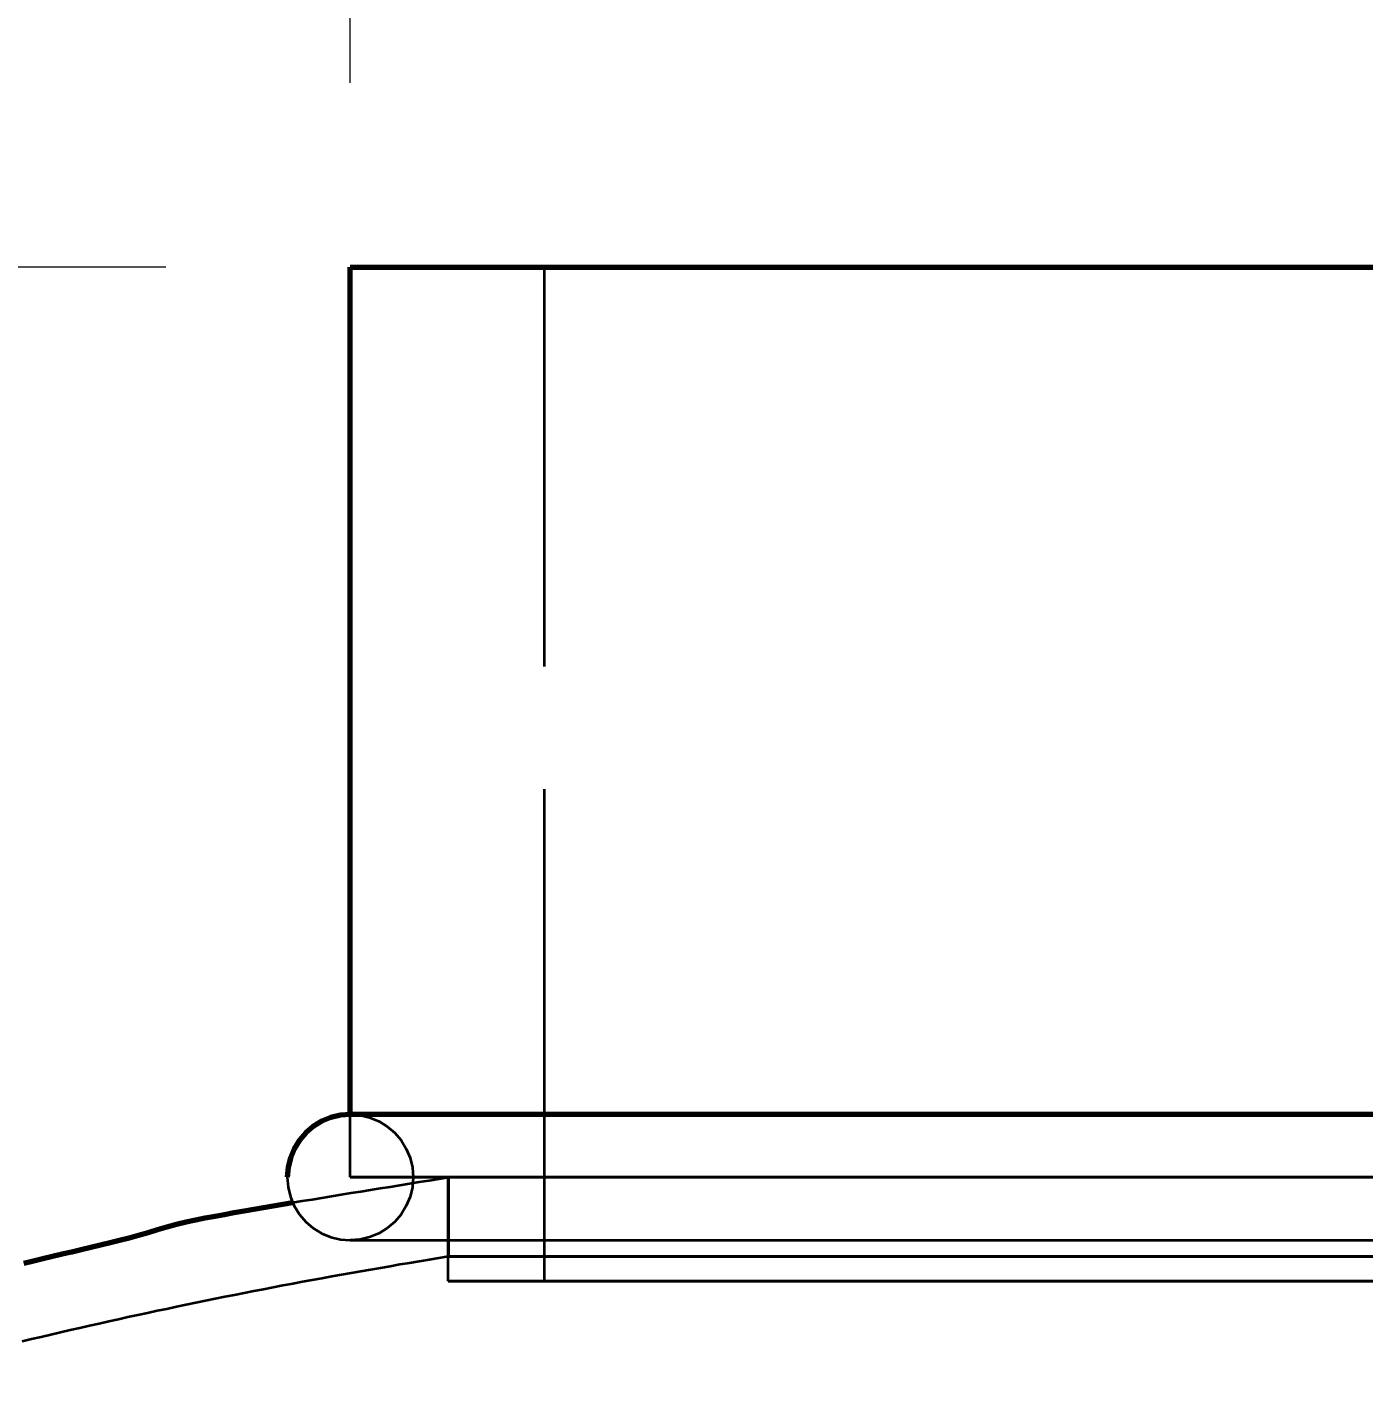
# Model space of a CAD drawing. Header units: millimetres. Extents: x 0 to 1554, y 0 to 420.
# Drawn here: x 108.82 to 119.73, y 324.24 to 335.34 of the extents above; entities that cross this region are included whole.
import ezdxf

# ---------------------------------------------------------------- set-up
doc = ezdxf.new("R2010")
doc.units = ezdxf.units.MM
doc.linetypes.add('IRAM-E-TRAZOS', pattern=[5, 4, -1])
for name, color, linetype, lineweight in [('01-VISIBLE', 7, 'CONTINUOUS', 70), ('02-OCULTA', 4, 'IRAM-E-TRAZOS', 35), ('04-COTA', 3, 'CONTINUOUS', 18)]:
    doc.layers.add(name, color=color, linetype=linetype, lineweight=lineweight)
doc.styles.add('ISO3098', font='isocpeur.ttf')
doc.dimstyles.new('FLAMA-IRAM', dxfattribs={"dimtxt": 3.5, "dimasz": 3.5, "dimexe": 2, "dimexo": 1.5, "dimgap": 1, "dimtad": 1, "dimdec": 1, "dimtxsty": 'ISO3098', "dimblk": 'IRAM_FLECHA', "dimblk1": 'IRAM_FLECHA', "dimblk2": 'IRAM_FLECHA', "dimcen": 2.5, "dimclrd": 256, "dimclre": 256, "dimclrt": 256, "dimazin": 3, "dimtfac": 1, "dimtmove": 0, "dimatfit": 3, "dimlwd": 18, "dimlwe": 18})

# ---------------------------------------------------------------- blocks, each defined once
blk = doc.blocks.new('IRAM_FLECHA')
blk.add_solid([(0, 0), (-1, 0.125), (-1, -0.125)])

msp = doc.modelspace()

# ---------------------------------------------------------------- linework, layer by layer
at = {"layer": '01-VISIBLE'}
msp.add_line((111.45, 326.499), (111.45, 333.387), dxfattribs=at)
for points in [[(111.45, 333.387), (111.53, 333.387), (111.61, 333.387), (111.69, 333.387), (111.77, 333.387), (111.85, 333.387), (111.93, 333.387), (112.01, 333.387), (112.09, 333.387), (112.17, 333.387), (112.25, 333.387), (112.33, 333.387), (112.41, 333.387), (112.49, 333.387), (112.57, 333.387), (112.65, 333.387), (112.73, 333.387), (112.81, 333.387), (112.89, 333.387), (112.97, 333.387), (113.05, 333.387), (113.13, 333.387), (113.21, 333.387), (113.29, 333.387), (113.37, 333.387), (113.45, 333.387), (113.53, 333.387), (113.61, 333.387), (113.69, 333.387), (113.77, 333.387), (113.85, 333.387), (113.93, 333.387), (114.01, 333.387), (114.09, 333.387), (114.17, 333.387), (114.25, 333.387), (114.33, 333.387), (114.41, 333.387), (114.49, 333.387), (114.57, 333.387), (114.65, 333.387), (114.73, 333.387), (114.81, 333.387), (114.89, 333.387), (114.97, 333.387), (115.05, 333.387), (115.13, 333.387), (115.21, 333.387), (115.29, 333.387), (115.37, 333.387), (115.45, 333.387), (115.53, 333.387), (115.61, 333.387), (115.69, 333.387), (115.77, 333.387), (115.85, 333.387), (115.93, 333.387), (116.01, 333.387), (116.09, 333.387), (116.17, 333.387), (116.25, 333.387), (116.33, 333.387), (116.41, 333.387), (116.49, 333.387), (116.57, 333.387), (116.65, 333.387), (116.73, 333.387), (116.81, 333.387), (116.89, 333.387), (116.97, 333.387), (117.05, 333.387), (117.13, 333.387), (117.21, 333.387), (117.29, 333.387), (117.37, 333.387), (117.45, 333.387), (117.53, 333.387), (117.61, 333.387), (117.69, 333.387), (117.77, 333.387), (117.85, 333.387), (117.93, 333.387), (118.01, 333.387), (118.09, 333.387), (118.17, 333.387), (118.25, 333.387), (118.33, 333.387), (118.41, 333.387), (118.49, 333.387), (118.57, 333.387), (118.65, 333.387), (118.73, 333.387), (118.81, 333.387), (118.89, 333.387), (118.97, 333.387), (119.05, 333.387), (119.13, 333.387), (119.21, 333.387), (119.29, 333.387), (119.37, 333.387), (119.45, 333.387), (119.53, 333.387), (119.61, 333.387), (119.69, 333.387), (119.77, 333.387)], [(111.45, 326.499), (111.37, 326.493), (111.292, 326.474), (111.218, 326.443), (111.149, 326.401), (111.088, 326.349), (111.036, 326.288), (110.994, 326.219), (110.963, 326.145), (110.944, 326.067), (110.938, 325.987)], [(119.77, 326.499), (119.69, 326.499), (119.61, 326.499), (119.53, 326.499), (119.45, 326.499), (119.37, 326.499), (119.29, 326.499), (119.21, 326.499), (119.13, 326.499), (119.05, 326.499), (118.97, 326.499), (118.89, 326.499), (118.81, 326.499), (118.73, 326.499), (118.65, 326.499), (118.57, 326.499), (118.49, 326.499), (118.41, 326.499), (118.33, 326.499), (118.25, 326.499), (118.17, 326.499), (118.09, 326.499), (118.01, 326.499), (117.93, 326.499), (117.85, 326.499), (117.77, 326.499), (117.69, 326.499), (117.61, 326.499), (117.53, 326.499), (117.45, 326.499), (117.37, 326.499), (117.29, 326.499), (117.21, 326.499), (117.13, 326.499), (117.05, 326.499), (116.97, 326.499), (116.89, 326.499), (116.81, 326.499), (116.73, 326.499), (116.65, 326.499), (116.57, 326.499), (116.49, 326.499), (116.41, 326.499), (116.33, 326.499), (116.25, 326.499), (116.17, 326.499), (116.09, 326.499), (116.01, 326.499), (115.93, 326.499), (115.85, 326.499), (115.77, 326.499), (115.69, 326.499), (115.61, 326.499), (115.53, 326.499), (115.45, 326.499), (115.37, 326.499), (115.29, 326.499), (115.21, 326.499), (115.13, 326.499), (115.05, 326.499), (114.97, 326.499), (114.89, 326.499), (114.81, 326.499), (114.73, 326.499), (114.65, 326.499), (114.57, 326.499), (114.49, 326.499), (114.41, 326.499), (114.33, 326.499), (114.25, 326.499), (114.17, 326.499), (114.09, 326.499), (114.01, 326.499), (113.93, 326.499), (113.85, 326.499), (113.77, 326.499), (113.69, 326.499), (113.61, 326.499), (113.53, 326.499), (113.45, 326.499), (113.37, 326.499), (113.29, 326.499), (113.21, 326.499), (113.13, 326.499), (113.05, 326.499), (112.97, 326.499), (112.89, 326.499), (112.81, 326.499), (112.73, 326.499), (112.65, 326.499), (112.57, 326.499), (112.49, 326.499), (112.41, 326.499), (112.33, 326.499), (112.25, 326.499), (112.17, 326.499), (112.09, 326.499), (112.01, 326.499), (111.93, 326.499), (111.85, 326.499), (111.77, 326.499), (111.69, 326.499), (111.61, 326.499), (111.53, 326.499), (111.45, 326.499)], [(108.795, 325.29), (108.872, 325.308), (108.95, 325.327), (109.028, 325.345), (109.106, 325.364), (109.184, 325.382), (109.262, 325.401), (109.34, 325.419), (109.418, 325.438), (109.496, 325.457), (109.573, 325.476), (109.651, 325.496), (109.728, 325.517), (109.805, 325.539), (109.882, 325.562), (109.959, 325.584), (110.036, 325.605), (110.114, 325.624), (110.193, 325.641), (110.271, 325.657), (110.35, 325.672), (110.428, 325.686), (110.507, 325.7), (110.586, 325.714), (110.665, 325.728), (110.744, 325.741), (110.823, 325.755), (110.902, 325.768), (110.981, 325.781)]]:
    msp.add_lwpolyline(points, dxfattribs=at)
at = {"layer": '02-OCULTA'}
for p, q in [((113.03, 325.142), (113.03, 333.387)), ((111.45, 325.987), (111.45, 326.499)), ((112.248, 325.142), (112.248, 325.987)), ((112.25, 325.987), (112.25, 325.342))]:
    msp.add_line(p, q, dxfattribs=at)
for points in [[(119.77, 333.387), (119.69, 333.387), (119.61, 333.387), (119.53, 333.387), (119.45, 333.387), (119.37, 333.387), (119.29, 333.387), (119.21, 333.387), (119.13, 333.387), (119.05, 333.387), (118.97, 333.387), (118.89, 333.387), (118.81, 333.387), (118.73, 333.387), (118.65, 333.387), (118.57, 333.387), (118.49, 333.387), (118.41, 333.387), (118.33, 333.387), (118.25, 333.387), (118.17, 333.387), (118.09, 333.387), (118.01, 333.387), (117.93, 333.387), (117.85, 333.387), (117.77, 333.387), (117.69, 333.387), (117.61, 333.387), (117.53, 333.387), (117.45, 333.387), (117.37, 333.387), (117.29, 333.387), (117.21, 333.387), (117.13, 333.387), (117.05, 333.387), (116.97, 333.387), (116.89, 333.387), (116.81, 333.387), (116.73, 333.387), (116.65, 333.387), (116.57, 333.387), (116.49, 333.387), (116.41, 333.387), (116.33, 333.387), (116.25, 333.387), (116.17, 333.387), (116.09, 333.387), (116.01, 333.387), (115.93, 333.387), (115.85, 333.387), (115.77, 333.387), (115.69, 333.387), (115.61, 333.387), (115.53, 333.387), (115.45, 333.387), (115.37, 333.387), (115.29, 333.387), (115.21, 333.387), (115.13, 333.387), (115.05, 333.387), (114.97, 333.387), (114.89, 333.387), (114.81, 333.387), (114.73, 333.387), (114.65, 333.387), (114.57, 333.387), (114.49, 333.387), (114.41, 333.387), (114.33, 333.387), (114.25, 333.387), (114.17, 333.387), (114.09, 333.387), (114.01, 333.387), (113.93, 333.387), (113.85, 333.387), (113.77, 333.387), (113.69, 333.387), (113.61, 333.387), (113.53, 333.387), (113.45, 333.387), (113.37, 333.387), (113.29, 333.387), (113.21, 333.387), (113.13, 333.387), (113.05, 333.387), (112.97, 333.387), (112.89, 333.387), (112.81, 333.387), (112.73, 333.387), (112.65, 333.387), (112.57, 333.387), (112.49, 333.387), (112.41, 333.387), (112.33, 333.387), (112.25, 333.387), (112.17, 333.387), (112.09, 333.387), (112.01, 333.387), (111.93, 333.387), (111.85, 333.387), (111.77, 333.387), (111.69, 333.387), (111.61, 333.387), (111.53, 333.387), (111.45, 333.387)], [(119.769, 333.387), (119.688, 333.387), (119.608, 333.387), (119.528, 333.387), (119.448, 333.387), (119.368, 333.387), (119.287, 333.387), (119.207, 333.387), (119.127, 333.387), (119.047, 333.387), (118.966, 333.387), (118.886, 333.387), (118.806, 333.387), (118.726, 333.387), (118.646, 333.387), (118.565, 333.387), (118.485, 333.387), (118.405, 333.387), (118.325, 333.387), (118.244, 333.387), (118.164, 333.387), (118.084, 333.387), (118.004, 333.387), (117.924, 333.387), (117.843, 333.387), (117.763, 333.387), (117.683, 333.387), (117.603, 333.387), (117.522, 333.387), (117.442, 333.387), (117.362, 333.387), (117.282, 333.387), (117.202, 333.387), (117.121, 333.387), (117.041, 333.387), (116.961, 333.387), (116.881, 333.387), (116.8, 333.387), (116.72, 333.387), (116.64, 333.387), (116.56, 333.387), (116.48, 333.387), (116.399, 333.387), (116.319, 333.387), (116.239, 333.387), (116.159, 333.387), (116.078, 333.387), (115.998, 333.387), (115.918, 333.387), (115.838, 333.387), (115.758, 333.387), (115.677, 333.387), (115.597, 333.387), (115.517, 333.387), (115.437, 333.387), (115.356, 333.387), (115.276, 333.387), (115.196, 333.387), (115.116, 333.387), (115.036, 333.387), (114.955, 333.387), (114.875, 333.387), (114.795, 333.387), (114.715, 333.387), (114.634, 333.387), (114.554, 333.387), (114.474, 333.387), (114.394, 333.387), (114.314, 333.387), (114.233, 333.387), (114.153, 333.387), (114.073, 333.387), (113.993, 333.387), (113.912, 333.387), (113.832, 333.387), (113.752, 333.387), (113.672, 333.387), (113.592, 333.387), (113.511, 333.387), (113.431, 333.387), (113.351, 333.387), (113.271, 333.387), (113.19, 333.387), (113.11, 333.387), (113.03, 333.387)], [(113.03, 333.387), (113.11, 333.387), (113.19, 333.387), (113.271, 333.387), (113.351, 333.387), (113.431, 333.387), (113.511, 333.387), (113.592, 333.387), (113.672, 333.387), (113.752, 333.387), (113.832, 333.387), (113.912, 333.387), (113.993, 333.387), (114.073, 333.387), (114.153, 333.387), (114.233, 333.387), (114.314, 333.387), (114.394, 333.387), (114.474, 333.387), (114.554, 333.387), (114.634, 333.387), (114.715, 333.387), (114.795, 333.387), (114.875, 333.387), (114.955, 333.387), (115.036, 333.387), (115.116, 333.387), (115.196, 333.387), (115.276, 333.387), (115.356, 333.387), (115.437, 333.387), (115.517, 333.387), (115.597, 333.387), (115.677, 333.387), (115.758, 333.387), (115.838, 333.387), (115.918, 333.387), (115.998, 333.387), (116.078, 333.387), (116.159, 333.387), (116.239, 333.387), (116.319, 333.387), (116.399, 333.387), (116.48, 333.387), (116.56, 333.387), (116.64, 333.387), (116.72, 333.387), (116.8, 333.387), (116.881, 333.387), (116.961, 333.387), (117.041, 333.387), (117.121, 333.387), (117.202, 333.387), (117.282, 333.387), (117.362, 333.387), (117.442, 333.387), (117.522, 333.387), (117.603, 333.387), (117.683, 333.387), (117.763, 333.387), (117.843, 333.387), (117.924, 333.387), (118.004, 333.387), (118.084, 333.387), (118.164, 333.387), (118.244, 333.387), (118.325, 333.387), (118.405, 333.387), (118.485, 333.387), (118.565, 333.387), (118.646, 333.387), (118.726, 333.387), (118.806, 333.387), (118.886, 333.387), (118.966, 333.387), (119.047, 333.387), (119.127, 333.387), (119.207, 333.387), (119.287, 333.387), (119.368, 333.387), (119.448, 333.387), (119.528, 333.387), (119.608, 333.387), (119.688, 333.387), (119.769, 333.387)], [(119.77, 326.499), (119.69, 326.499), (119.61, 326.499), (119.53, 326.499), (119.45, 326.499), (119.37, 326.499), (119.29, 326.499), (119.21, 326.499), (119.13, 326.499), (119.05, 326.499), (118.97, 326.499), (118.89, 326.499), (118.81, 326.499), (118.73, 326.499), (118.65, 326.499), (118.57, 326.499), (118.49, 326.499), (118.41, 326.499), (118.33, 326.499), (118.25, 326.499), (118.17, 326.499), (118.09, 326.499), (118.01, 326.499), (117.93, 326.499), (117.85, 326.499), (117.77, 326.499), (117.69, 326.499), (117.61, 326.499), (117.53, 326.499), (117.45, 326.499), (117.37, 326.499), (117.29, 326.499), (117.21, 326.499), (117.13, 326.499), (117.05, 326.499), (116.97, 326.499), (116.89, 326.499), (116.81, 326.499), (116.73, 326.499), (116.65, 326.499), (116.57, 326.499), (116.49, 326.499), (116.41, 326.499), (116.33, 326.499), (116.25, 326.499), (116.17, 326.499), (116.09, 326.499), (116.01, 326.499), (115.93, 326.499), (115.85, 326.499), (115.77, 326.499), (115.69, 326.499), (115.61, 326.499), (115.53, 326.499), (115.45, 326.499), (115.37, 326.499), (115.29, 326.499), (115.21, 326.499), (115.13, 326.499), (115.05, 326.499), (114.97, 326.499), (114.89, 326.499), (114.81, 326.499), (114.73, 326.499), (114.65, 326.499), (114.57, 326.499), (114.49, 326.499), (114.41, 326.499), (114.33, 326.499), (114.25, 326.499), (114.17, 326.499), (114.09, 326.499), (114.01, 326.499), (113.93, 326.499), (113.85, 326.499), (113.77, 326.499), (113.69, 326.499), (113.61, 326.499), (113.53, 326.499), (113.45, 326.499), (113.37, 326.499), (113.29, 326.499), (113.21, 326.499), (113.13, 326.499), (113.05, 326.499), (112.97, 326.499), (112.89, 326.499), (112.81, 326.499), (112.73, 326.499), (112.65, 326.499), (112.57, 326.499), (112.49, 326.499), (112.41, 326.499), (112.33, 326.499), (112.25, 326.499), (112.17, 326.499), (112.09, 326.499), (112.01, 326.499), (111.93, 326.499), (111.85, 326.499), (111.77, 326.499), (111.69, 326.499), (111.61, 326.499), (111.53, 326.499), (111.45, 326.499)], [(111.45, 326.499), (111.45, 326.499), (111.45, 326.499), (111.45, 326.499), (111.45, 326.499), (111.45, 326.499), (111.45, 326.499)], [(111.45, 326.499), (111.53, 326.493), (111.608, 326.474), (111.682, 326.443), (111.751, 326.401), (111.812, 326.349), (111.864, 326.288), (111.906, 326.219), (111.937, 326.145), (111.956, 326.067), (111.962, 325.987), (111.956, 325.907), (111.937, 325.829), (111.906, 325.754), (111.864, 325.686), (111.812, 325.625), (111.751, 325.573), (111.682, 325.531), (111.608, 325.5), (111.53, 325.481), (111.45, 325.475)], [(110.938, 325.987), (110.944, 325.907), (110.963, 325.829), (110.994, 325.754), (111.036, 325.686), (111.088, 325.625), (111.149, 325.573), (111.218, 325.531), (111.292, 325.5), (111.37, 325.481), (111.45, 325.475)], [(110.981, 325.781), (111.06, 325.795), (111.14, 325.808), (111.219, 325.821), (111.298, 325.834), (111.377, 325.847), (111.457, 325.86), (111.536, 325.873), (111.615, 325.885), (111.695, 325.898), (111.774, 325.911), (111.853, 325.923), (111.933, 325.936), (112.012, 325.949), (112.091, 325.961), (112.171, 325.974), (112.25, 325.987)], [(119.77, 325.987), (119.69, 325.987), (119.61, 325.987), (119.53, 325.987), (119.45, 325.987), (119.37, 325.987), (119.29, 325.987), (119.21, 325.987), (119.13, 325.987), (119.05, 325.987), (118.97, 325.987), (118.89, 325.987), (118.81, 325.987), (118.73, 325.987), (118.65, 325.987), (118.57, 325.987), (118.49, 325.987), (118.41, 325.987), (118.33, 325.987), (118.25, 325.987), (118.17, 325.987), (118.09, 325.987), (118.01, 325.987), (117.93, 325.987), (117.85, 325.987), (117.77, 325.987), (117.69, 325.987), (117.61, 325.987), (117.53, 325.987), (117.45, 325.987), (117.37, 325.987), (117.29, 325.987), (117.21, 325.987), (117.13, 325.987), (117.05, 325.987), (116.97, 325.987), (116.89, 325.987), (116.81, 325.987), (116.73, 325.987), (116.65, 325.987), (116.57, 325.987), (116.49, 325.987), (116.41, 325.987), (116.33, 325.987), (116.25, 325.987), (116.17, 325.987), (116.09, 325.987), (116.01, 325.987), (115.93, 325.987), (115.85, 325.987), (115.77, 325.987), (115.69, 325.987), (115.61, 325.987), (115.53, 325.987), (115.45, 325.987), (115.37, 325.987), (115.29, 325.987), (115.21, 325.987), (115.13, 325.987), (115.05, 325.987), (114.97, 325.987), (114.89, 325.987), (114.81, 325.987), (114.73, 325.987), (114.65, 325.987), (114.57, 325.987), (114.49, 325.987), (114.41, 325.987), (114.33, 325.987), (114.25, 325.987), (114.17, 325.987), (114.09, 325.987), (114.01, 325.987), (113.93, 325.987), (113.85, 325.987), (113.77, 325.987), (113.69, 325.987), (113.61, 325.987), (113.53, 325.987), (113.45, 325.987), (113.37, 325.987), (113.29, 325.987), (113.21, 325.987), (113.13, 325.987), (113.05, 325.987), (112.97, 325.987), (112.89, 325.987), (112.81, 325.987), (112.73, 325.987), (112.65, 325.987), (112.57, 325.987), (112.49, 325.987), (112.41, 325.987), (112.33, 325.987), (112.25, 325.987), (112.17, 325.987), (112.09, 325.987), (112.01, 325.987), (111.93, 325.987), (111.85, 325.987), (111.77, 325.987), (111.69, 325.987), (111.61, 325.987), (111.53, 325.987), (111.45, 325.987)], [(111.45, 325.987), (111.53, 325.987), (111.61, 325.987), (111.69, 325.987), (111.77, 325.987), (111.85, 325.987), (111.93, 325.987), (112.01, 325.987), (112.09, 325.987), (112.17, 325.987), (112.25, 325.987), (112.33, 325.987), (112.41, 325.987), (112.49, 325.987), (112.57, 325.987), (112.65, 325.987), (112.73, 325.987), (112.81, 325.987), (112.89, 325.987), (112.97, 325.987), (113.05, 325.987), (113.13, 325.987), (113.21, 325.987), (113.29, 325.987), (113.37, 325.987), (113.45, 325.987), (113.53, 325.987), (113.61, 325.987), (113.69, 325.987), (113.77, 325.987), (113.85, 325.987), (113.93, 325.987), (114.01, 325.987), (114.09, 325.987), (114.17, 325.987), (114.25, 325.987), (114.33, 325.987), (114.41, 325.987), (114.49, 325.987), (114.57, 325.987), (114.65, 325.987), (114.73, 325.987), (114.81, 325.987), (114.89, 325.987), (114.97, 325.987), (115.05, 325.987), (115.13, 325.987), (115.21, 325.987), (115.29, 325.987), (115.37, 325.987), (115.45, 325.987), (115.53, 325.987), (115.61, 325.987), (115.69, 325.987), (115.77, 325.987), (115.85, 325.987), (115.93, 325.987), (116.01, 325.987), (116.09, 325.987), (116.17, 325.987), (116.25, 325.987), (116.33, 325.987), (116.41, 325.987), (116.49, 325.987), (116.57, 325.987), (116.65, 325.987), (116.73, 325.987), (116.81, 325.987), (116.89, 325.987), (116.97, 325.987), (117.05, 325.987), (117.13, 325.987), (117.21, 325.987), (117.29, 325.987), (117.37, 325.987), (117.45, 325.987), (117.53, 325.987), (117.61, 325.987), (117.69, 325.987), (117.77, 325.987), (117.85, 325.987), (117.93, 325.987), (118.01, 325.987), (118.09, 325.987), (118.17, 325.987), (118.25, 325.987), (118.33, 325.987), (118.41, 325.987), (118.49, 325.987), (118.57, 325.987), (118.65, 325.987), (118.73, 325.987), (118.81, 325.987), (118.89, 325.987), (118.97, 325.987), (119.05, 325.987), (119.13, 325.987), (119.21, 325.987), (119.29, 325.987), (119.37, 325.987), (119.45, 325.987), (119.53, 325.987), (119.61, 325.987), (119.69, 325.987), (119.77, 325.987)], [(119.77, 325.987), (119.69, 325.987), (119.61, 325.987), (119.53, 325.987), (119.45, 325.987), (119.37, 325.987), (119.29, 325.987), (119.21, 325.987), (119.13, 325.987), (119.05, 325.987), (118.97, 325.987), (118.89, 325.987), (118.81, 325.987), (118.73, 325.987), (118.65, 325.987), (118.57, 325.987), (118.49, 325.987), (118.41, 325.987), (118.33, 325.987), (118.249, 325.987), (118.169, 325.987), (118.089, 325.987), (118.009, 325.987), (117.929, 325.987), (117.849, 325.987), (117.769, 325.987), (117.689, 325.987), (117.609, 325.987), (117.529, 325.987), (117.449, 325.987), (117.369, 325.987), (117.289, 325.987), (117.209, 325.987), (117.129, 325.987), (117.049, 325.987), (116.969, 325.987), (116.889, 325.987), (116.809, 325.987), (116.729, 325.987), (116.649, 325.987), (116.569, 325.987), (116.489, 325.987), (116.409, 325.987), (116.329, 325.987), (116.249, 325.987), (116.169, 325.987), (116.089, 325.987), (116.009, 325.987), (115.929, 325.987), (115.849, 325.987), (115.769, 325.987), (115.689, 325.987), (115.609, 325.987), (115.529, 325.987), (115.449, 325.987), (115.369, 325.987), (115.289, 325.987), (115.209, 325.987), (115.129, 325.987), (115.049, 325.987), (114.969, 325.987), (114.889, 325.987), (114.809, 325.987), (114.729, 325.987), (114.649, 325.987), (114.569, 325.987), (114.489, 325.987), (114.409, 325.987), (114.329, 325.987), (114.248, 325.987), (114.168, 325.987), (114.088, 325.987), (114.008, 325.987), (113.928, 325.987), (113.848, 325.987), (113.768, 325.987), (113.688, 325.987), (113.608, 325.987), (113.528, 325.987), (113.448, 325.987), (113.368, 325.987), (113.288, 325.987), (113.208, 325.987), (113.128, 325.987), (113.048, 325.987), (112.968, 325.987), (112.888, 325.987), (112.808, 325.987), (112.728, 325.987), (112.648, 325.987), (112.568, 325.987), (112.488, 325.987), (112.408, 325.987), (112.328, 325.987), (112.248, 325.987)], [(112.248, 325.987), (112.328, 325.987), (112.408, 325.987), (112.488, 325.987), (112.568, 325.987), (112.648, 325.987), (112.728, 325.987), (112.808, 325.987), (112.888, 325.987), (112.968, 325.987), (113.048, 325.987), (113.128, 325.987), (113.208, 325.987), (113.288, 325.987), (113.368, 325.987), (113.448, 325.987), (113.528, 325.987), (113.608, 325.987), (113.688, 325.987), (113.768, 325.987), (113.848, 325.987), (113.928, 325.987), (114.008, 325.987), (114.088, 325.987), (114.168, 325.987), (114.248, 325.987), (114.329, 325.987), (114.409, 325.987), (114.489, 325.987), (114.569, 325.987), (114.649, 325.987), (114.729, 325.987), (114.809, 325.987), (114.889, 325.987), (114.969, 325.987), (115.049, 325.987), (115.129, 325.987), (115.209, 325.987), (115.289, 325.987), (115.369, 325.987), (115.449, 325.987), (115.529, 325.987), (115.609, 325.987), (115.689, 325.987), (115.769, 325.987), (115.849, 325.987), (115.929, 325.987), (116.009, 325.987), (116.089, 325.987), (116.169, 325.987), (116.249, 325.987), (116.329, 325.987), (116.409, 325.987), (116.489, 325.987), (116.569, 325.987), (116.649, 325.987), (116.729, 325.987), (116.809, 325.987), (116.889, 325.987), (116.969, 325.987), (117.049, 325.987), (117.129, 325.987), (117.209, 325.987), (117.289, 325.987), (117.369, 325.987), (117.449, 325.987), (117.529, 325.987), (117.609, 325.987), (117.689, 325.987), (117.769, 325.987), (117.849, 325.987), (117.929, 325.987), (118.009, 325.987), (118.089, 325.987), (118.169, 325.987), (118.249, 325.987), (118.33, 325.987), (118.41, 325.987), (118.49, 325.987), (118.57, 325.987), (118.65, 325.987), (118.73, 325.987), (118.81, 325.987), (118.89, 325.987), (118.97, 325.987), (119.05, 325.987), (119.13, 325.987), (119.21, 325.987), (119.29, 325.987), (119.37, 325.987), (119.45, 325.987), (119.53, 325.987), (119.61, 325.987), (119.69, 325.987), (119.77, 325.987)], [(119.77, 325.987), (119.69, 325.987), (119.61, 325.987), (119.53, 325.987), (119.45, 325.987), (119.37, 325.987), (119.29, 325.987), (119.21, 325.987), (119.13, 325.987), (119.05, 325.987), (118.97, 325.987), (118.89, 325.987), (118.81, 325.987), (118.73, 325.987), (118.65, 325.987), (118.57, 325.987), (118.49, 325.987), (118.41, 325.987), (118.33, 325.987), (118.25, 325.987), (118.17, 325.987), (118.09, 325.987), (118.01, 325.987), (117.93, 325.987), (117.85, 325.987), (117.77, 325.987), (117.69, 325.987), (117.61, 325.987), (117.53, 325.987), (117.45, 325.987), (117.37, 325.987), (117.29, 325.987), (117.21, 325.987), (117.13, 325.987), (117.05, 325.987), (116.97, 325.987), (116.89, 325.987), (116.81, 325.987), (116.73, 325.987), (116.65, 325.987), (116.57, 325.987), (116.49, 325.987), (116.41, 325.987), (116.33, 325.987), (116.25, 325.987), (116.17, 325.987), (116.09, 325.987), (116.01, 325.987), (115.93, 325.987), (115.85, 325.987), (115.77, 325.987), (115.69, 325.987), (115.61, 325.987), (115.53, 325.987), (115.45, 325.987), (115.37, 325.987), (115.29, 325.987), (115.21, 325.987), (115.13, 325.987), (115.05, 325.987), (114.97, 325.987), (114.89, 325.987), (114.81, 325.987), (114.73, 325.987), (114.65, 325.987), (114.57, 325.987), (114.49, 325.987), (114.41, 325.987), (114.33, 325.987), (114.25, 325.987), (114.17, 325.987), (114.09, 325.987), (114.01, 325.987), (113.93, 325.987), (113.85, 325.987), (113.77, 325.987), (113.69, 325.987), (113.61, 325.987), (113.53, 325.987), (113.45, 325.987), (113.37, 325.987), (113.29, 325.987), (113.21, 325.987), (113.13, 325.987), (113.05, 325.987), (112.97, 325.987), (112.89, 325.987), (112.81, 325.987), (112.73, 325.987), (112.65, 325.987), (112.57, 325.987), (112.49, 325.987), (112.41, 325.987), (112.33, 325.987), (112.25, 325.987)], [(112.25, 325.987), (112.33, 325.987), (112.41, 325.987), (112.49, 325.987), (112.57, 325.987), (112.65, 325.987), (112.73, 325.987), (112.81, 325.987), (112.89, 325.987), (112.97, 325.987), (113.05, 325.987), (113.13, 325.987), (113.21, 325.987), (113.29, 325.987), (113.37, 325.987), (113.45, 325.987), (113.53, 325.987), (113.61, 325.987), (113.69, 325.987), (113.77, 325.987), (113.85, 325.987), (113.93, 325.987), (114.01, 325.987), (114.09, 325.987), (114.17, 325.987), (114.25, 325.987), (114.33, 325.987), (114.41, 325.987), (114.49, 325.987), (114.57, 325.987), (114.65, 325.987), (114.73, 325.987), (114.81, 325.987), (114.89, 325.987), (114.97, 325.987), (115.05, 325.987), (115.13, 325.987), (115.21, 325.987), (115.29, 325.987), (115.37, 325.987), (115.45, 325.987), (115.53, 325.987), (115.61, 325.987), (115.69, 325.987), (115.77, 325.987), (115.85, 325.987), (115.93, 325.987), (116.01, 325.987), (116.09, 325.987), (116.17, 325.987), (116.25, 325.987), (116.33, 325.987), (116.41, 325.987), (116.49, 325.987), (116.57, 325.987), (116.65, 325.987), (116.73, 325.987), (116.81, 325.987), (116.89, 325.987), (116.97, 325.987), (117.05, 325.987), (117.13, 325.987), (117.21, 325.987), (117.29, 325.987), (117.37, 325.987), (117.45, 325.987), (117.53, 325.987), (117.61, 325.987), (117.69, 325.987), (117.77, 325.987), (117.85, 325.987), (117.93, 325.987), (118.01, 325.987), (118.09, 325.987), (118.17, 325.987), (118.25, 325.987), (118.33, 325.987), (118.41, 325.987), (118.49, 325.987), (118.57, 325.987), (118.65, 325.987), (118.73, 325.987), (118.81, 325.987), (118.89, 325.987), (118.97, 325.987), (119.05, 325.987), (119.13, 325.987), (119.21, 325.987), (119.29, 325.987), (119.37, 325.987), (119.45, 325.987), (119.53, 325.987), (119.61, 325.987), (119.69, 325.987), (119.77, 325.987)], [(111.45, 325.475), (111.53, 325.475), (111.61, 325.475), (111.69, 325.475), (111.77, 325.475), (111.85, 325.475), (111.93, 325.475), (112.01, 325.475), (112.09, 325.475), (112.17, 325.475), (112.25, 325.475), (112.33, 325.475), (112.41, 325.475), (112.49, 325.475), (112.57, 325.475), (112.65, 325.475), (112.73, 325.475), (112.81, 325.475), (112.89, 325.475), (112.97, 325.475), (113.05, 325.475), (113.13, 325.475), (113.21, 325.475), (113.29, 325.475), (113.37, 325.475), (113.45, 325.475), (113.53, 325.475), (113.61, 325.475), (113.69, 325.475), (113.77, 325.475), (113.85, 325.475), (113.93, 325.475), (114.01, 325.475), (114.09, 325.475), (114.17, 325.475), (114.25, 325.475), (114.33, 325.475), (114.41, 325.475), (114.49, 325.475), (114.57, 325.475), (114.65, 325.475), (114.73, 325.475), (114.81, 325.475), (114.89, 325.475), (114.97, 325.475), (115.05, 325.475), (115.13, 325.475), (115.21, 325.475), (115.29, 325.475), (115.37, 325.475), (115.45, 325.475), (115.53, 325.475), (115.61, 325.475), (115.69, 325.475), (115.77, 325.475), (115.85, 325.475), (115.93, 325.475), (116.01, 325.475), (116.09, 325.475), (116.17, 325.475), (116.25, 325.475), (116.33, 325.475), (116.41, 325.475), (116.49, 325.475), (116.57, 325.475), (116.65, 325.475), (116.73, 325.475), (116.81, 325.475), (116.89, 325.475), (116.97, 325.475), (117.05, 325.475), (117.13, 325.475), (117.21, 325.475), (117.29, 325.475), (117.37, 325.475), (117.45, 325.475), (117.53, 325.475), (117.61, 325.475), (117.69, 325.475), (117.77, 325.475), (117.85, 325.475), (117.93, 325.475), (118.01, 325.475), (118.09, 325.475), (118.17, 325.475), (118.25, 325.475), (118.33, 325.475), (118.41, 325.475), (118.49, 325.475), (118.57, 325.475), (118.65, 325.475), (118.73, 325.475), (118.81, 325.475), (118.89, 325.475), (118.97, 325.475), (119.05, 325.475), (119.13, 325.475), (119.21, 325.475), (119.29, 325.475), (119.37, 325.475), (119.45, 325.475), (119.53, 325.475), (119.61, 325.475), (119.69, 325.475), (119.77, 325.475)], [(111.45, 325.475), (111.53, 325.475), (111.61, 325.475), (111.69, 325.475), (111.77, 325.475), (111.85, 325.475), (111.93, 325.475), (112.01, 325.475), (112.09, 325.475), (112.17, 325.475), (112.25, 325.475), (112.33, 325.475), (112.41, 325.475), (112.49, 325.475), (112.57, 325.475), (112.65, 325.475), (112.73, 325.475), (112.81, 325.475), (112.89, 325.475), (112.97, 325.475), (113.05, 325.475), (113.13, 325.475), (113.21, 325.475), (113.29, 325.475), (113.37, 325.475), (113.45, 325.475), (113.53, 325.475), (113.61, 325.475), (113.69, 325.475), (113.77, 325.475), (113.85, 325.475), (113.93, 325.475), (114.01, 325.475), (114.09, 325.475), (114.17, 325.475), (114.25, 325.475), (114.33, 325.475), (114.41, 325.475), (114.49, 325.475), (114.57, 325.475), (114.65, 325.475), (114.73, 325.475), (114.81, 325.475), (114.89, 325.475), (114.97, 325.475), (115.05, 325.475), (115.13, 325.475), (115.21, 325.475), (115.29, 325.475), (115.37, 325.475), (115.45, 325.475), (115.53, 325.475), (115.61, 325.475), (115.69, 325.475), (115.77, 325.475), (115.85, 325.475), (115.93, 325.475), (116.01, 325.475), (116.09, 325.475), (116.17, 325.475), (116.25, 325.475), (116.33, 325.475), (116.41, 325.475), (116.49, 325.475), (116.57, 325.475), (116.65, 325.475), (116.73, 325.475), (116.81, 325.475), (116.89, 325.475), (116.97, 325.475), (117.05, 325.475), (117.13, 325.475), (117.21, 325.475), (117.29, 325.475), (117.37, 325.475), (117.45, 325.475), (117.53, 325.475), (117.61, 325.475), (117.69, 325.475), (117.77, 325.475), (117.85, 325.475), (117.93, 325.475), (118.01, 325.475), (118.09, 325.475), (118.17, 325.475), (118.25, 325.475), (118.33, 325.475), (118.41, 325.475), (118.49, 325.475), (118.57, 325.475), (118.65, 325.475), (118.73, 325.475), (118.81, 325.475), (118.89, 325.475), (118.97, 325.475), (119.05, 325.475), (119.13, 325.475), (119.21, 325.475), (119.29, 325.475), (119.37, 325.475), (119.45, 325.475), (119.53, 325.475), (119.61, 325.475), (119.69, 325.475), (119.77, 325.475)], [(112.25, 325.342), (112.171, 325.329), (112.091, 325.316), (112.012, 325.303), (111.933, 325.29), (111.853, 325.277), (111.774, 325.263), (111.695, 325.249), (111.615, 325.236), (111.536, 325.222), (111.457, 325.208), (111.378, 325.194), (111.299, 325.18), (111.219, 325.165), (111.14, 325.151), (111.061, 325.136), (110.982, 325.121), (110.903, 325.106), (110.824, 325.091), (110.745, 325.076), (110.666, 325.061), (110.587, 325.045), (110.508, 325.029), (110.43, 325.014), (110.351, 324.998), (110.272, 324.982), (110.193, 324.966), (110.114, 324.949), (110.036, 324.933), (109.957, 324.916), (109.878, 324.9), (109.8, 324.883), (109.721, 324.866), (109.642, 324.849), (109.564, 324.831), (109.485, 324.814), (109.407, 324.796), (109.328, 324.779), (109.25, 324.761), (109.171, 324.743), (109.093, 324.725), (109.015, 324.707), (108.936, 324.688), (108.858, 324.67), (108.78, 324.651)], [(119.77, 325.342), (119.69, 325.342), (119.61, 325.342), (119.53, 325.342), (119.45, 325.342), (119.37, 325.342), (119.29, 325.342), (119.21, 325.342), (119.13, 325.342), (119.05, 325.342), (118.97, 325.342), (118.89, 325.342), (118.81, 325.342), (118.73, 325.342), (118.65, 325.342), (118.57, 325.342), (118.49, 325.342), (118.41, 325.342), (118.33, 325.342), (118.25, 325.342), (118.17, 325.342), (118.09, 325.342), (118.01, 325.342), (117.93, 325.342), (117.85, 325.342), (117.77, 325.342), (117.69, 325.342), (117.61, 325.342), (117.53, 325.342), (117.45, 325.342), (117.37, 325.342), (117.29, 325.342), (117.21, 325.342), (117.13, 325.342), (117.05, 325.342), (116.97, 325.342), (116.89, 325.342), (116.81, 325.342), (116.73, 325.342), (116.65, 325.342), (116.57, 325.342), (116.49, 325.342), (116.41, 325.342), (116.33, 325.342), (116.25, 325.342), (116.17, 325.342), (116.09, 325.342), (116.01, 325.342), (115.93, 325.342), (115.85, 325.342), (115.77, 325.342), (115.69, 325.342), (115.61, 325.342), (115.53, 325.342), (115.45, 325.342), (115.37, 325.342), (115.29, 325.342), (115.21, 325.342), (115.13, 325.342), (115.05, 325.342), (114.97, 325.342), (114.89, 325.342), (114.81, 325.342), (114.73, 325.342), (114.65, 325.342), (114.57, 325.342), (114.49, 325.342), (114.41, 325.342), (114.33, 325.342), (114.25, 325.342), (114.17, 325.342), (114.09, 325.342), (114.01, 325.342), (113.93, 325.342), (113.85, 325.342), (113.77, 325.342), (113.69, 325.342), (113.61, 325.342), (113.53, 325.342), (113.45, 325.342), (113.37, 325.342), (113.29, 325.342), (113.21, 325.342), (113.13, 325.342), (113.05, 325.342), (112.97, 325.342), (112.89, 325.342), (112.81, 325.342), (112.73, 325.342), (112.65, 325.342), (112.57, 325.342), (112.49, 325.342), (112.41, 325.342), (112.33, 325.342), (112.25, 325.342)], [(112.25, 325.342), (112.33, 325.342), (112.41, 325.342), (112.49, 325.342), (112.57, 325.342), (112.65, 325.342), (112.73, 325.342), (112.81, 325.342), (112.89, 325.342), (112.97, 325.342), (113.05, 325.342), (113.13, 325.342), (113.21, 325.342), (113.29, 325.342), (113.37, 325.342), (113.45, 325.342), (113.53, 325.342), (113.61, 325.342), (113.69, 325.342), (113.77, 325.342), (113.85, 325.342), (113.93, 325.342), (114.01, 325.342), (114.09, 325.342), (114.17, 325.342), (114.25, 325.342), (114.33, 325.342), (114.41, 325.342), (114.49, 325.342), (114.57, 325.342), (114.65, 325.342), (114.73, 325.342), (114.81, 325.342), (114.89, 325.342), (114.97, 325.342), (115.05, 325.342), (115.13, 325.342), (115.21, 325.342), (115.29, 325.342), (115.37, 325.342), (115.45, 325.342), (115.53, 325.342), (115.61, 325.342), (115.69, 325.342), (115.77, 325.342), (115.85, 325.342), (115.93, 325.342), (116.01, 325.342), (116.09, 325.342), (116.17, 325.342), (116.25, 325.342), (116.33, 325.342), (116.41, 325.342), (116.49, 325.342), (116.57, 325.342), (116.65, 325.342), (116.73, 325.342), (116.81, 325.342), (116.89, 325.342), (116.97, 325.342), (117.05, 325.342), (117.13, 325.342), (117.21, 325.342), (117.29, 325.342), (117.37, 325.342), (117.45, 325.342), (117.53, 325.342), (117.61, 325.342), (117.69, 325.342), (117.77, 325.342), (117.85, 325.342), (117.93, 325.342), (118.01, 325.342), (118.09, 325.342), (118.17, 325.342), (118.25, 325.342), (118.33, 325.342), (118.41, 325.342), (118.49, 325.342), (118.57, 325.342), (118.65, 325.342), (118.73, 325.342), (118.81, 325.342), (118.89, 325.342), (118.97, 325.342), (119.05, 325.342), (119.13, 325.342), (119.21, 325.342), (119.29, 325.342), (119.37, 325.342), (119.45, 325.342), (119.53, 325.342), (119.61, 325.342), (119.69, 325.342), (119.77, 325.342)], [(119.77, 325.142), (119.69, 325.142), (119.61, 325.142), (119.53, 325.142), (119.45, 325.142), (119.37, 325.142), (119.29, 325.142), (119.21, 325.142), (119.13, 325.142), (119.05, 325.142), (118.97, 325.142), (118.89, 325.142), (118.81, 325.142), (118.73, 325.142), (118.65, 325.142), (118.57, 325.142), (118.49, 325.142), (118.41, 325.142), (118.33, 325.142), (118.249, 325.142), (118.169, 325.142), (118.089, 325.142), (118.009, 325.142), (117.929, 325.142), (117.849, 325.142), (117.769, 325.142), (117.689, 325.142), (117.609, 325.142), (117.529, 325.142), (117.449, 325.142), (117.369, 325.142), (117.289, 325.142), (117.209, 325.142), (117.129, 325.142), (117.049, 325.142), (116.969, 325.142), (116.889, 325.142), (116.809, 325.142), (116.729, 325.142), (116.649, 325.142), (116.569, 325.142), (116.489, 325.142), (116.409, 325.142), (116.329, 325.142), (116.249, 325.142), (116.169, 325.142), (116.089, 325.142), (116.009, 325.142), (115.929, 325.142), (115.849, 325.142), (115.769, 325.142), (115.689, 325.142), (115.609, 325.142), (115.529, 325.142), (115.449, 325.142), (115.369, 325.142), (115.289, 325.142), (115.209, 325.142), (115.129, 325.142), (115.049, 325.142), (114.969, 325.142), (114.889, 325.142), (114.809, 325.142), (114.729, 325.142), (114.649, 325.142), (114.569, 325.142), (114.489, 325.142), (114.409, 325.142), (114.329, 325.142), (114.248, 325.142), (114.168, 325.142), (114.088, 325.142), (114.008, 325.142), (113.928, 325.142), (113.848, 325.142), (113.768, 325.142), (113.688, 325.142), (113.608, 325.142), (113.528, 325.142), (113.448, 325.142), (113.368, 325.142), (113.288, 325.142), (113.208, 325.142), (113.128, 325.142), (113.048, 325.142), (112.968, 325.142), (112.888, 325.142), (112.808, 325.142), (112.728, 325.142), (112.648, 325.142), (112.568, 325.142), (112.488, 325.142), (112.408, 325.142), (112.328, 325.142), (112.248, 325.142)], [(112.248, 325.142), (112.328, 325.142), (112.408, 325.142), (112.488, 325.142), (112.568, 325.142), (112.648, 325.142), (112.728, 325.142), (112.808, 325.142), (112.888, 325.142), (112.968, 325.142), (113.048, 325.142), (113.128, 325.142), (113.208, 325.142), (113.288, 325.142), (113.368, 325.142), (113.448, 325.142), (113.528, 325.142), (113.608, 325.142), (113.688, 325.142), (113.768, 325.142), (113.848, 325.142), (113.928, 325.142), (114.008, 325.142), (114.088, 325.142), (114.168, 325.142), (114.248, 325.142), (114.329, 325.142), (114.409, 325.142), (114.489, 325.142), (114.569, 325.142), (114.649, 325.142), (114.729, 325.142), (114.809, 325.142), (114.889, 325.142), (114.969, 325.142), (115.049, 325.142), (115.129, 325.142), (115.209, 325.142), (115.289, 325.142), (115.369, 325.142), (115.449, 325.142), (115.529, 325.142), (115.609, 325.142), (115.689, 325.142), (115.769, 325.142), (115.849, 325.142), (115.929, 325.142), (116.009, 325.142), (116.089, 325.142), (116.169, 325.142), (116.249, 325.142), (116.329, 325.142), (116.409, 325.142), (116.489, 325.142), (116.569, 325.142), (116.649, 325.142), (116.729, 325.142), (116.809, 325.142), (116.889, 325.142), (116.969, 325.142), (117.049, 325.142), (117.129, 325.142), (117.209, 325.142), (117.289, 325.142), (117.369, 325.142), (117.449, 325.142), (117.529, 325.142), (117.609, 325.142), (117.689, 325.142), (117.769, 325.142), (117.849, 325.142), (117.929, 325.142), (118.009, 325.142), (118.089, 325.142), (118.169, 325.142), (118.249, 325.142), (118.33, 325.142), (118.41, 325.142), (118.49, 325.142), (118.57, 325.142), (118.65, 325.142), (118.73, 325.142), (118.81, 325.142), (118.89, 325.142), (118.97, 325.142), (119.05, 325.142), (119.13, 325.142), (119.21, 325.142), (119.29, 325.142), (119.37, 325.142), (119.45, 325.142), (119.53, 325.142), (119.61, 325.142), (119.69, 325.142), (119.77, 325.142)], [(119.769, 325.142), (119.688, 325.142), (119.608, 325.142), (119.528, 325.142), (119.448, 325.142), (119.368, 325.142), (119.287, 325.142), (119.207, 325.142), (119.127, 325.142), (119.047, 325.142), (118.966, 325.142), (118.886, 325.142), (118.806, 325.142), (118.726, 325.142), (118.646, 325.142), (118.565, 325.142), (118.485, 325.142), (118.405, 325.142), (118.325, 325.142), (118.244, 325.142), (118.164, 325.142), (118.084, 325.142), (118.004, 325.142), (117.924, 325.142), (117.843, 325.142), (117.763, 325.142), (117.683, 325.142), (117.603, 325.142), (117.522, 325.142), (117.442, 325.142), (117.362, 325.142), (117.282, 325.142), (117.202, 325.142), (117.121, 325.142), (117.041, 325.142), (116.961, 325.142), (116.881, 325.142), (116.8, 325.142), (116.72, 325.142), (116.64, 325.142), (116.56, 325.142), (116.48, 325.142), (116.399, 325.142), (116.319, 325.142), (116.239, 325.142), (116.159, 325.142), (116.078, 325.142), (115.998, 325.142), (115.918, 325.142), (115.838, 325.142), (115.758, 325.142), (115.677, 325.142), (115.597, 325.142), (115.517, 325.142), (115.437, 325.142), (115.356, 325.142), (115.276, 325.142), (115.196, 325.142), (115.116, 325.142), (115.036, 325.142), (114.955, 325.142), (114.875, 325.142), (114.795, 325.142), (114.715, 325.142), (114.634, 325.142), (114.554, 325.142), (114.474, 325.142), (114.394, 325.142), (114.314, 325.142), (114.233, 325.142), (114.153, 325.142), (114.073, 325.142), (113.993, 325.142), (113.912, 325.142), (113.832, 325.142), (113.752, 325.142), (113.672, 325.142), (113.592, 325.142), (113.511, 325.142), (113.431, 325.142), (113.351, 325.142), (113.271, 325.142), (113.19, 325.142), (113.11, 325.142), (113.03, 325.142)], [(113.03, 325.142), (113.11, 325.142), (113.19, 325.142), (113.271, 325.142), (113.351, 325.142), (113.431, 325.142), (113.511, 325.142), (113.592, 325.142), (113.672, 325.142), (113.752, 325.142), (113.832, 325.142), (113.912, 325.142), (113.993, 325.142), (114.073, 325.142), (114.153, 325.142), (114.233, 325.142), (114.314, 325.142), (114.394, 325.142), (114.474, 325.142), (114.554, 325.142), (114.634, 325.142), (114.715, 325.142), (114.795, 325.142), (114.875, 325.142), (114.955, 325.142), (115.036, 325.142), (115.116, 325.142), (115.196, 325.142), (115.276, 325.142), (115.356, 325.142), (115.437, 325.142), (115.517, 325.142), (115.597, 325.142), (115.677, 325.142), (115.758, 325.142), (115.838, 325.142), (115.918, 325.142), (115.998, 325.142), (116.078, 325.142), (116.159, 325.142), (116.239, 325.142), (116.319, 325.142), (116.399, 325.142), (116.48, 325.142), (116.56, 325.142), (116.64, 325.142), (116.72, 325.142), (116.8, 325.142), (116.881, 325.142), (116.961, 325.142), (117.041, 325.142), (117.121, 325.142), (117.202, 325.142), (117.282, 325.142), (117.362, 325.142), (117.442, 325.142), (117.522, 325.142), (117.603, 325.142), (117.683, 325.142), (117.763, 325.142), (117.843, 325.142), (117.924, 325.142), (118.004, 325.142), (118.084, 325.142), (118.164, 325.142), (118.244, 325.142), (118.325, 325.142), (118.405, 325.142), (118.485, 325.142), (118.565, 325.142), (118.646, 325.142), (118.726, 325.142), (118.806, 325.142), (118.886, 325.142), (118.966, 325.142), (119.047, 325.142), (119.127, 325.142), (119.207, 325.142), (119.287, 325.142), (119.368, 325.142), (119.448, 325.142), (119.528, 325.142), (119.608, 325.142), (119.688, 325.142), (119.769, 325.142)]]:
    msp.add_lwpolyline(points, dxfattribs=at)

# ---------------------------------------------------------------- dimensions: what is measured, and where the dimension line sits
at = {"layer": '04-COTA'}
msp.add_linear_dim(base=(111.45, 341.387), p1=(111.45, 333.387), p2=(129.05, 333.387), dimstyle='FLAMA-IRAM', override={"dimlfac": 5, "dimpost": '%%c<>'}, dxfattribs=at).render()
for base, p1, text in [((70.25, 156.613), (88.25, 156.613), '<>±2'), ((79.25, 305.613), (88.25, 305.613), '<>±0,5')]:
    msp.add_linear_dim(base=base, p1=p1, p2=(111.45, 333.387), angle=90, text=text, dimstyle='FLAMA-IRAM', override={"dimlfac": 5}, dxfattribs=at).render()

doc.saveas('drawing.dxf')
